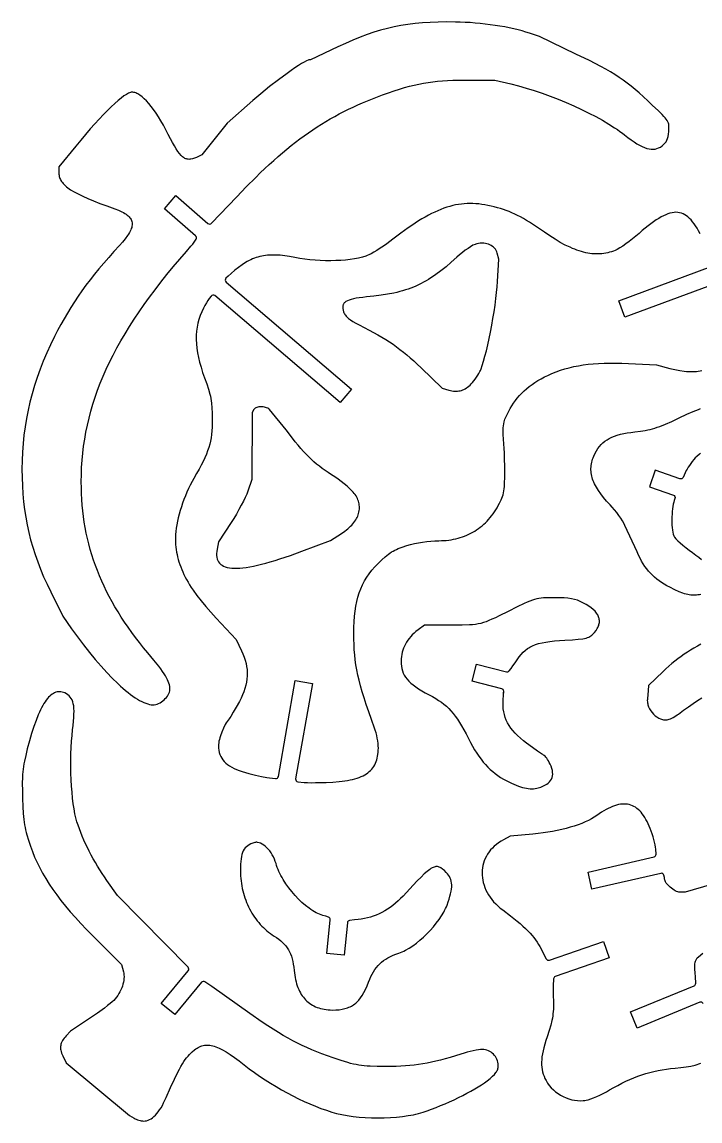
# Model space of a CAD drawing. Header units: millimetres. Extents: x 730 to 1091, y 114 to 329.
# Drawn here: x 898.9 to 976.5, y 195.8 to 321.6 of the extents above; entities that cross this region are included whole.
import ezdxf

# ---------------------------------------------------------------- set-up
doc = ezdxf.new("R2010")
doc.units = ezdxf.units.MM

msp = doc.modelspace()

# ---------------------------------------------------------------- linework, layer by layer
at = {"flags": 128}
for points in [[(913.901427, 243.420964), (914.061451, 243.429594), (914.225951, 243.460083), (914.392886, 243.510612), (914.560212, 243.579359), (914.725888, 243.664505), (914.887871, 243.764228), (915.04412, 243.87671), (915.192592, 244.000128), (915.331245, 244.132662), (915.458037, 244.272492), (915.570925, 244.417798), (915.667868, 244.566759), (915.746823, 244.717554), (915.805748, 244.868364), (915.8426, 245.017366), (915.855338, 245.162742), (915.848974, 245.340771), (915.828953, 245.519234), (915.793882, 245.700456), (915.742368, 245.886756), (915.673017, 246.080458), (915.584435, 246.283883), (915.475231, 246.499353), (915.344009, 246.72919), (915.189377, 246.975716), (915.009942, 247.241253), (914.80431, 247.528123), (914.571088, 247.838648), (914.0163, 248.539949), (913.334431, 249.363733), (912.849587, 249.950093), (912.381656, 250.535527), (911.930537, 251.120295), (911.49613, 251.704651), (911.078336, 252.288853), (910.677053, 252.873158), (910.292183, 253.457823), (909.923625, 254.043105), (909.571279, 254.629261), (909.235046, 255.216547), (908.914824, 255.805221), (908.610515, 256.395539), (908.322017, 256.987758), (908.049232, 257.582136), (907.792058, 258.17893), (907.550397, 258.778395), (907.324148, 259.380789), (907.11321, 259.98637), (906.917484, 260.595393), (906.736871, 261.208116), (906.571269, 261.824796), (906.420579, 262.44569), (906.2847, 263.071054), (906.163534, 263.701146), (906.056979, 264.336222), (905.964936, 264.976539), (905.887305, 265.622355), (905.823985, 266.273926), (905.774877, 266.931509), (905.739881, 267.595361), (905.718897, 268.265739), (905.711823, 268.9429), (905.722296, 269.76779), (905.754225, 270.587888), (905.807827, 271.403668), (905.883318, 272.215603), (905.980914, 273.024167), (906.100833, 273.829834), (906.24329, 274.633077), (906.408502, 275.434371), (906.596686, 276.234188), (906.808058, 277.033002), (907.042835, 277.831288), (907.301232, 278.629518), (907.583467, 279.428167), (907.889756, 280.227708), (908.220315, 281.028615), (908.575362, 281.831361), (908.955111, 282.636421), (909.359781, 283.444268), (909.789587, 284.255375), (910.244746, 285.070216), (910.725474, 285.889265), (911.231988, 286.712996), (911.764505, 287.541883), (912.32324, 288.376398), (912.90841, 289.217016), (913.520233, 290.06421), (914.158923, 290.918455), (914.824698, 291.780223), (915.517775, 292.649989), (916.238369, 293.528225), (916.986697, 294.415407), (917.762976, 295.312007), (918.269745, 295.896867), (918.468132, 296.139363), (918.6295, 296.354991), (918.85311, 296.703832, 0.37231), (918.797271, 297.092221), (915.237588, 300.184089), (916.549098, 301.694036), (920.213319, 298.511368, 0.401435), (920.627702, 298.531399), (923.499984, 301.559429), (924.602029, 302.702607), (925.672079, 303.773574), (926.196726, 304.283109), (926.715319, 304.775949), (927.228506, 305.252545), (927.736934, 305.71335), (928.241253, 306.158816), (928.74211, 306.589395), (929.240154, 307.00554), (929.736032, 307.407703), (930.230392, 307.796337), (930.723884, 308.171893), (931.217155, 308.534824), (931.710852, 308.885583), (932.205626, 309.224621), (932.702122, 309.552391), (933.20099, 309.869345), (933.702878, 310.175936), (934.208434, 310.472616), (934.718307, 310.759836), (935.233143, 311.03805), (935.753591, 311.30771), (936.280301, 311.569268), (936.813919, 311.823176), (937.355093, 312.069887), (937.904473, 312.309853), (938.462706, 312.543526), (939.03044, 312.771359), (939.608324, 312.993803), (940.197005, 313.211312), (940.876276, 313.453091), (941.517731, 313.672151), (942.126837, 313.869477), (942.709064, 314.046058), (943.26988, 314.202879), (943.814752, 314.340927), (944.349151, 314.461188), (944.878544, 314.56465), (945.4084, 314.652299), (945.944188, 314.725122), (946.491375, 314.784105), (947.055432, 314.830235), (947.641825, 314.864498), (948.256024, 314.887882), (948.903497, 314.901372), (949.589713, 314.905956), (953.029296, 314.908191), (954.88138, 314.46692), (955.74945, 314.246162), (956.639328, 313.993209), (957.544792, 313.710848), (958.459617, 313.40187), (959.377579, 313.069063), (960.292455, 312.715214), (961.198021, 312.343113), (962.088052, 311.955548), (962.956327, 311.555308), (963.796619, 311.145181), (964.602706, 310.727955), (965.368364, 310.30642), (966.087369, 309.883364), (966.753497, 309.461576), (967.064788, 309.252028), (967.360525, 309.043843), (967.639931, 308.83737), (967.902229, 308.632955), (968.282193, 308.3354), (968.642105, 308.06857), (968.983058, 307.832147), (969.306146, 307.62581), (969.612463, 307.44924), (969.903103, 307.302117), (970.17916, 307.184121), (970.441727, 307.094933), (970.691899, 307.034232), (970.930769, 307.0017), (971.159431, 306.997015), (971.378979, 307.019859), (971.590507, 307.069912), (971.795108, 307.146853), (971.993877, 307.250364), (972.187907, 307.380124), (972.367237, 307.526361), (972.517906, 307.679375), (972.642355, 307.844412), (972.743021, 308.026718), (972.822345, 308.231539), (972.882765, 308.464121), (972.926721, 308.729711), (972.956652, 309.033554), (972.977658, 309.4079), (972.977303, 309.568856), (972.966387, 309.717697), (972.942417, 309.858442), (972.902903, 309.995116), (972.845351, 310.131737), (972.767271, 310.27233), (972.66617, 310.420914), (972.539557, 310.581512), (972.384939, 310.758146), (972.199825, 310.954836), (971.72814, 311.424473), (971.104568, 312.022596), (970.56301, 312.534094), (970.053666, 313.004137), (969.569424, 313.437485), (969.103169, 313.838894), (968.647788, 314.213121), (968.196167, 314.564925), (967.741192, 314.899062), (967.27575, 315.22029), (966.792727, 315.533366), (966.28501, 315.843048), (965.745484, 316.154094), (965.167036, 316.47126), (964.542552, 316.799304), (963.864918, 317.142983), (962.321748, 317.896278), (958.16326, 319.890097), (957.018366, 320.278799), (956.605072, 320.411591), (956.163724, 320.539195), (955.696989, 320.661208), (955.207529, 320.77723), (954.698009, 320.88686), (954.171094, 320.989697), (953.629448, 321.085339), (953.075736, 321.173386), (952.512622, 321.253437), (951.94277, 321.32509), (951.368845, 321.387945), (950.793511, 321.4416), (950.219434, 321.485655), (949.649276, 321.519709), (949.085703, 321.54336), (948.53138, 321.556207), (947.518018, 321.561268), (946.555677, 321.547868), (945.638351, 321.514738), (944.760032, 321.460606), (943.914716, 321.384202), (943.096396, 321.284257), (942.299065, 321.1595), (941.516718, 321.00866), (940.743348, 320.830468), (939.972949, 320.623652), (939.199515, 320.386944), (938.41704, 320.119071), (937.619518, 319.818765), (936.800941, 319.484755), (935.955305, 319.11577), (935.076603, 318.71054), (931.940576, 317.229358), (931.830676, 317.229358), (931.772459, 317.221845), (931.696954, 317.199687), (931.497258, 317.113719), (931.237946, 316.976025), (930.925373, 316.791175), (930.565896, 316.563739), (930.165871, 316.298286), (929.731654, 315.999387), (929.269601, 315.671611), (928.287412, 314.947711), (927.270154, 314.163145), (926.764264, 313.759537), (926.268675, 313.354472), (925.789744, 312.952521), (925.333827, 312.558253), (922.423639, 309.999353), (919.50987, 306.347482), (918.89274, 306.066298), (918.65897, 305.968773), (918.439797, 305.897734), (918.233021, 305.854971), (918.133594, 305.844753), (918.036441, 305.842275), (917.941287, 305.847761), (917.847857, 305.861435), (917.755876, 305.883521), (917.665069, 305.914243), (917.575161, 305.953823), (917.485877, 306.002486), (917.396942, 306.060456), (917.30808, 306.127957), (917.129479, 306.292444), (916.947873, 306.497738), (916.761063, 306.745629), (916.566847, 307.037906), (916.363025, 307.376361), (916.147398, 307.762782), (915.917765, 308.198961), (915.671926, 308.686686), (915.392728, 309.23455), (915.112055, 309.754421), (914.830778, 310.245285), (914.549768, 310.706127), (914.269897, 311.135933), (913.992038, 311.533687), (913.71706, 311.898375), (913.445837, 312.228983), (913.179238, 312.524496), (912.918137, 312.783899), (912.663404, 313.006177), (912.415911, 313.190317), (912.17653, 313.335302), (912.060153, 313.392795), (911.946131, 313.44012), (911.834573, 313.477148), (911.725588, 313.503754), (911.619284, 313.519811), (911.51577, 313.525191), (911.431189, 313.518189), (911.337137, 313.497306), (911.233808, 313.462729), (911.121396, 313.414643), (910.870099, 313.278693), (910.584798, 313.090944), (910.267044, 312.852887), (909.918388, 312.56601), (909.540382, 312.231804), (909.134577, 311.851758), (908.702526, 311.427362), (908.245778, 310.960106), (907.765887, 310.451478), (907.264403, 309.902968), (906.742877, 309.316067), (906.202862, 308.692263), (905.645908, 308.033047), (905.073567, 307.339908), (903.155338, 304.991082), (903.155338, 304.282956), (903.159641, 304.152122), (903.172798, 304.023865), (903.195184, 303.897946), (903.227172, 303.774124), (903.269136, 303.652159), (903.321451, 303.531812), (903.384489, 303.412842), (903.458624, 303.29501), (903.544231, 303.178075), (903.641683, 303.061797), (903.751354, 302.945936), (903.873618, 302.830253), (904.008849, 302.714507), (904.15742, 302.598459), (904.49608, 302.364493), (904.892587, 302.126436), (905.349932, 301.882368), (905.871106, 301.630369), (906.4591, 301.368518), (907.116904, 301.094895), (907.847509, 300.807581), (908.653904, 300.504655), (909.539082, 300.184196), (909.980337, 300.014816), (910.366279, 299.839945), (910.538567, 299.749978), (910.697097, 299.65807), (910.841894, 299.564033), (910.972981, 299.467678), (911.090382, 299.368815), (911.194121, 299.267255), (911.284221, 299.162808), (911.360706, 299.055287), (911.4236, 298.944501), (911.472926, 298.830262), (911.508709, 298.71238), (911.530971, 298.590666), (911.539738, 298.46493), (911.535032, 298.334985), (911.516877, 298.20064), (911.485296, 298.061706), (911.440315, 297.917995), (911.381955, 297.769317), (911.310242, 297.615482), (911.225198, 297.456302), (911.126848, 297.291588), (911.015215, 297.12115), (910.752196, 296.762346), (910.43633, 296.378377), (910.067807, 295.967731), (909.444443, 295.289232), (908.849383, 294.624367), (908.281108, 293.971006), (907.738096, 293.327015), (907.218826, 292.690262), (906.721777, 292.058615), (906.245428, 291.429942), (905.788258, 290.80211), (905.348746, 290.172988), (904.92537, 289.540442), (904.51661, 288.902342), (904.120944, 288.256554), (903.736852, 287.600947), (903.362812, 286.933388), (902.997304, 286.251745), (902.638805, 285.553886), (902.183431, 284.619049), (901.758482, 283.685244), (901.363817, 282.751895), (900.999295, 281.818428), (900.664774, 280.884266), (900.360115, 279.948835), (900.085175, 279.011559), (899.839814, 278.071862), (899.623892, 277.12917), (899.437266, 276.182907), (899.279796, 275.232496), (899.15134, 274.277364), (899.051759, 273.316935), (898.980911, 272.350632), (898.938654, 271.377882), (898.924849, 270.398108), (898.936736, 269.429332), (898.972001, 268.483117), (899.031161, 267.557252), (899.114732, 266.649526), (899.223233, 265.757731), (899.357181, 264.879655), (899.517093, 264.013088), (899.703488, 263.15582), (899.916882, 262.305642), (900.157793, 261.460342), (900.426739, 260.61771), (900.724237, 259.775537), (901.050804, 258.931612), (901.406959, 258.083725), (901.793218, 257.229666), (902.210099, 256.367224), (903.598905, 253.581131), (904.610785, 252.13389), (905.289948, 251.183845), (905.96908, 250.275578), (906.645372, 249.411722), (907.316018, 248.59491), (907.97821, 247.827775), (908.62914, 247.11295), (909.266002, 246.453067), (909.885987, 245.85076), (910.188774, 245.57202), (910.486289, 245.308661), (910.778181, 245.061013), (911.064099, 244.829404), (911.343692, 244.614163), (911.61661, 244.41562), (911.882502, 244.234104), (912.141016, 244.069943), (912.391801, 243.923468), (912.634508, 243.795007), (912.868784, 243.684889), (913.094279, 243.593443), (913.310641, 243.520998), (913.517521, 243.467884), (913.714567, 243.43443), (913.901427, 243.420964)], [(976.535112, 297.337035), (976.366439, 297.653665), (976.1974, 297.948135), (976.027563, 298.220488), (975.856499, 298.470768), (975.683775, 298.699018), (975.508961, 298.905282), (975.331625, 299.089602), (975.151338, 299.252022), (974.967667, 299.392586), (974.780182, 299.511337), (974.588452, 299.608318), (974.392046, 299.683573), (974.190532, 299.737145), (973.98348, 299.769077), (973.770459, 299.779413), (973.551038, 299.768196), (973.324786, 299.735469), (973.091271, 299.681277), (972.850063, 299.605661), (972.600731, 299.508666), (972.342843, 299.390336), (972.07597, 299.250712), (971.799679, 299.089839), (971.513539, 298.90776), (971.217121, 298.704519), (970.909992, 298.480158), (970.591722, 298.234722), (970.26188, 297.968253), (969.920034, 297.680795), (969.565755, 297.372391), (969.199375, 297.058294), (968.817152, 296.74855), (968.430344, 296.451134), (968.050205, 296.174022), (967.687992, 295.925187), (967.35496, 295.712604), (967.062365, 295.544248), (966.821464, 295.428093), (966.608872, 295.344962), (966.395109, 295.271003), (966.180028, 295.206254), (965.963486, 295.150753), (965.745336, 295.104535), (965.525434, 295.067639), (965.303635, 295.040102), (965.079794, 295.02196), (964.853766, 295.013251), (964.625407, 295.014011), (964.39457, 295.024278), (964.161111, 295.04409), (963.924885, 295.073482), (963.685748, 295.112493), (963.443553, 295.161158), (963.198157, 295.219516), (962.949413, 295.287604), (962.697178, 295.365458), (962.441306, 295.453116), (962.181652, 295.550614), (961.918072, 295.657991), (961.650419, 295.775282), (961.102319, 296.039758), (960.536192, 296.344339), (959.950878, 296.689322), (959.345218, 297.075003), (958.718051, 297.50168), (957.82356, 298.116728), (957.029971, 298.634322), (956.663135, 298.860563), (956.312068, 299.067226), (955.973618, 299.255906), (955.644633, 299.4282), (955.321962, 299.585701), (955.00245, 299.730006), (954.682947, 299.86271), (954.360301, 299.985408), (954.031359, 300.099695), (953.692968, 300.207167), (953.341978, 300.309418), (952.975236, 300.408045), (952.614258, 300.496698), (952.258784, 300.573938), (951.908257, 300.639586), (951.56212, 300.693464), (951.219814, 300.735393), (950.880781, 300.765195), (950.544464, 300.78269), (950.210305, 300.787701), (949.877746, 300.780049), (949.546229, 300.759555), (949.215197, 300.726041), (948.884092, 300.679328), (948.552355, 300.619237), (948.21943, 300.54559), (947.884759, 300.458209), (947.547783, 300.356915), (947.207945, 300.241528), (946.864687, 300.111872), (946.517452, 299.967766), (946.165681, 299.809034), (945.808816, 299.635495), (945.446301, 299.446971), (945.077577, 299.243284), (944.702086, 299.024256), (944.319271, 298.789707), (943.928574, 298.539459), (943.529437, 298.273334), (943.121302, 297.991153), (942.275808, 297.377907), (941.38763, 296.698295), (941.044434, 296.437566), (940.677285, 296.172967), (940.29758, 295.911817), (939.916712, 295.661434), (939.546075, 295.429137), (939.197066, 295.222244), (938.881077, 295.048074), (938.609505, 294.913946), (938.44549, 294.844037), (938.269362, 294.777811), (937.883024, 294.656488), (937.455007, 294.550143), (936.989824, 294.458939), (936.491993, 294.383042), (935.966028, 294.322617), (935.416446, 294.277828), (934.847762, 294.248839), (934.26449, 294.235816), (933.671148, 294.238923), (933.07225, 294.258324), (932.472312, 294.294185), (931.87585, 294.346671), (931.287379, 294.415945), (930.711415, 294.502172), (930.152472, 294.605518), (929.557275, 294.717543), (928.995323, 294.803093), (928.46349, 294.861387), (927.958645, 294.891641), (927.477661, 294.893073), (927.245139, 294.882736), (927.017409, 294.8649), (926.794079, 294.839467), (926.574759, 294.806339), (926.359057, 294.765418), (926.146583, 294.716607), (925.936945, 294.659807), (925.729753, 294.594921), (925.524615, 294.521851), (925.321139, 294.440499), (925.118936, 294.350767), (924.917613, 294.252558), (924.716781, 294.145773), (924.516047, 294.030315), (924.11331, 293.772987), (923.706276, 293.479791), (923.291814, 293.149945), (922.866796, 292.782666), (922.528841, 292.477217), (922.272501, 292.232712, 0.44443), (922.284702, 291.787528), (936.624283, 279.537525), (935.325213, 278.016862), (921.008207, 290.247579, 0.432537), (920.573584, 290.199796), (920.358382, 289.913648), (920.201454, 289.681408), (920.036429, 289.41518), (919.867874, 289.121397), (919.700357, 288.806486), (919.49985, 288.385576), (919.326991, 287.959663), (919.181797, 287.527635), (919.064284, 287.088381), (918.974469, 286.640789), (918.912369, 286.183748), (918.878, 285.716147), (918.871379, 285.236875), (918.892522, 284.744819), (918.941447, 284.238869), (919.018169, 283.717913), (919.122705, 283.18084), (919.255072, 282.626539), (919.415287, 282.053897), (919.603366, 281.461805), (919.819326, 280.84915), (920.072945, 280.142891), (920.273835, 279.531729), (920.427861, 278.983965), (920.489131, 278.723951), (920.540884, 278.4679), (920.583852, 278.211848), (920.618768, 277.951835), (920.667377, 277.404071), (920.692573, 276.792909), (920.70022, 276.08665), (920.696117, 275.618423), (920.6818, 275.177994), (920.65583, 274.760729), (920.616767, 274.361993), (920.563171, 273.977153), (920.493604, 273.601575), (920.406624, 273.230625), (920.300793, 272.85967), (920.17467, 272.484075), (920.026817, 272.099207), (919.855792, 271.700433), (919.660157, 271.283117), (919.438471, 270.842627), (919.189296, 270.374328), (918.91119, 269.873587), (918.602715, 269.335771), (918.391587, 268.95919), (918.18811, 268.569978), (917.992934, 268.170127), (917.806709, 267.761628), (917.630086, 267.346476), (917.463714, 266.926661), (917.308244, 266.504176), (917.164324, 266.081015), (917.032606, 265.659169), (916.913738, 265.240631), (916.808371, 264.827393), (916.717155, 264.421449), (916.64074, 264.024789), (916.579776, 263.639407), (916.534912, 263.267296), (916.506799, 262.910448), (916.495065, 262.621141), (916.492425, 262.33329), (916.498982, 262.046684), (916.514837, 261.761114), (916.540091, 261.476368), (916.574848, 261.192238), (916.619208, 260.908513), (916.673273, 260.624982), (916.737146, 260.341436), (916.810927, 260.057665), (916.894719, 259.773457), (916.988624, 259.488605), (917.092743, 259.202896), (917.207179, 258.916121), (917.332032, 258.62807), (917.467405, 258.338533), (917.6134, 258.0473), (917.770118, 257.75416), (917.937661, 257.458904), (918.116131, 257.16132), (918.30563, 256.8612), (918.506259, 256.558333), (918.941316, 255.943518), (919.422118, 255.315193), (919.949477, 254.671677), (920.52421, 254.01129), (921.147129, 253.332351), (923.430798, 250.902296), (924.057242, 249.603848), (924.22121, 249.240505), (924.361378, 248.879234), (924.477727, 248.519621), (924.570242, 248.161252), (924.638904, 247.803715), (924.683696, 247.446596), (924.704601, 247.089482), (924.701602, 246.731959), (924.674681, 246.373615), (924.623822, 246.014036), (924.549006, 245.652808), (924.450217, 245.289519), (924.327438, 244.923756), (924.18065, 244.555104), (924.009838, 244.183151), (923.814982, 243.807483), (923.451627, 243.159771), (923.105149, 242.569729), (922.814768, 242.102471), (922.70287, 241.935233), (922.619705, 241.823108), (922.510445, 241.680355), (922.401078, 241.519159), (922.292592, 241.342045), (922.185977, 241.151539), (921.982316, 240.740456), (921.798008, 240.306119), (921.640967, 239.868738), (921.575144, 239.655221), (921.519106, 239.448521), (921.473841, 239.251164), (921.440338, 239.065676), (921.419587, 238.894584), (921.412577, 238.740413), (921.42309, 238.474675), (921.454031, 238.220544), (921.505573, 237.977832), (921.577889, 237.746348), (921.671154, 237.525905), (921.785538, 237.316313), (921.921217, 237.117383), (922.078363, 236.928927), (922.257149, 236.750756), (922.457748, 236.58268), (922.680333, 236.42451), (922.925078, 236.276058), (923.192155, 236.137135), (923.481739, 236.007551), (923.794001, 235.887118), (924.129115, 235.775647), (924.907395, 235.548821), (925.652646, 235.357373), (926.345864, 235.204256), (926.968046, 235.092425), (927.246561, 235.052914), (927.938296, 234.976327)], [(978.459644, 291.677714), (967.91745, 287.791487), (967.225685, 289.668042), (977.816377, 293.572148, 0.414599)], [(927.938296, 234.976327, 0.395788), (928.266801, 235.222692), (930.189578, 246.188252), (932.159523, 245.842829), (930.249031, 234.947329, 0.437539), (930.516183, 234.596857), (931.23383, 234.528761), (931.589895, 234.514417), (932.012959, 234.511331), (932.508278, 234.51718), (933.736714, 234.546384), (934.515083, 234.579012), (935.232651, 234.635581), (935.569091, 234.673142), (935.890878, 234.71705), (936.198194, 234.767422), (936.491221, 234.82438), (936.770143, 234.888044), (937.035141, 234.958533), (937.286398, 235.035967), (937.524097, 235.120468), (937.748419, 235.212154), (937.959548, 235.311145), (938.157665, 235.417563), (938.342953, 235.531527), (938.515595, 235.653157), (938.675772, 235.782572), (938.823668, 235.919894), (938.959464, 236.065243), (939.083344, 236.218737), (939.195488, 236.380498), (939.296081, 236.550645), (939.385304, 236.729299), (939.46334, 236.916579), (939.530371, 237.112606), (939.58658, 237.317499), (939.632148, 237.531379), (939.667259, 237.754366), (939.692095, 237.98658), (939.706838, 238.228141), (939.71167, 238.479169), (939.702764, 238.723428), (939.677342, 238.998277), (939.637185, 239.294341), (939.584071, 239.602245), (939.519783, 239.912615), (939.446099, 240.216076), (939.364799, 240.503254), (939.277664, 240.764775), (938.928873, 241.731266), (938.614854, 242.622508), (938.333882, 243.446385), (938.084234, 244.210776), (937.864184, 244.923565), (937.672007, 245.592633), (937.505978, 246.225863), (937.364374, 246.831135), (937.245468, 247.416332), (937.147536, 247.989336), (937.068854, 248.558029), (937.007697, 249.130293), (936.962339, 249.714009), (936.931056, 250.317059), (936.912124, 250.947326), (936.903816, 251.612691), (936.909802, 252.289016), (936.93536, 252.933857), (936.981069, 253.548884), (937.047509, 254.135769), (937.13526, 254.696183), (937.244903, 255.231796), (937.377016, 255.744279), (937.53218, 256.235304), (937.710975, 256.706541), (937.91398, 257.159661), (938.141776, 257.596334), (938.394943, 258.018233), (938.674059, 258.427028), (938.979707, 258.824389), (939.312464, 259.211988), (939.672911, 259.591496), (940.10708, 260.016161), (940.497457, 260.369604), (940.68201, 260.523229), (940.862558, 260.663385), (941.041415, 260.791515), (941.220898, 260.909066), (941.40332, 261.017482), (941.590995, 261.118208), (941.786239, 261.21269), (941.991365, 261.302373), (942.440525, 261.473122), (942.956991, 261.642017), (943.382731, 261.763171), (943.832726, 261.87188), (944.299816, 261.967055), (944.776838, 262.047608), (945.256632, 262.112451), (945.732034, 262.160495), (946.195884, 262.190653), (946.64102, 262.201835), (946.928902, 262.207082), (947.212831, 262.221014), (947.492744, 262.243592), (947.768578, 262.274777), (948.040271, 262.314531), (948.307758, 262.362815), (948.570978, 262.41959), (948.829867, 262.484817), (949.084363, 262.558457), (949.334403, 262.640472), (949.579923, 262.730822), (949.82086, 262.829469), (950.057153, 262.936374), (950.288737, 263.051498), (950.51555, 263.174802), (950.737529, 263.306247), (950.954611, 263.445795), (951.166733, 263.593407), (951.373833, 263.749044), (951.575846, 263.912666), (951.772711, 264.084236), (951.964364, 264.263714), (952.150742, 264.451061), (952.331784, 264.64624), (952.507424, 264.849209), (952.677601, 265.059932), (952.842252, 265.278369), (953.001314, 265.504482), (953.154723, 265.73823), (953.302418, 265.979576), (953.444334, 266.228481), (953.580409, 266.484906), (953.780263, 266.893269), (953.861949, 267.082749), (953.932409, 267.271007), (953.992348, 267.464476), (954.042467, 267.669589), (954.083468, 267.892781), (954.116054, 268.140484), (954.140928, 268.419133), (954.15879, 268.735161), (954.176293, 269.505089), (954.174182, 270.501736), (954.158075, 271.776573), (954.139862, 272.25018), (954.105222, 272.753814), (954.025637, 273.809438), (954.000179, 274.340568), (953.997266, 274.860003), (954.00731, 275.112075), (954.026644, 275.357313), (954.056487, 275.594411), (954.098055, 275.822066), (954.138979, 275.969308), (954.196706, 276.12058), (954.345447, 276.428063), (954.510039, 276.730204), (954.656239, 277.012691), (954.815232, 277.330147), (954.991101, 277.640396), (955.183649, 277.943257), (955.392678, 278.238548), (955.61799, 278.526086), (955.85939, 278.80569), (956.116678, 279.077177), (956.389659, 279.340365), (956.678133, 279.595072), (956.981904, 279.841116), (957.300775, 280.078315), (957.634548, 280.306487), (957.983026, 280.52545), (958.346011, 280.735021), (958.723306, 280.935019), (959.114713, 281.125262), (959.586377, 281.334544), (960.064172, 281.526125), (960.54976, 281.700251), (961.044803, 281.857168), (961.550962, 281.997122), (962.0699, 282.120358), (962.603279, 282.227122), (963.15276, 282.317659), (963.720005, 282.392216), (964.306677, 282.451037), (964.914437, 282.49437), (965.544947, 282.522459), (966.19987, 282.535549), (966.880866, 282.533888), (967.589599, 282.51772), (968.32773, 282.487291), (971.55013, 282.326993), (973.084393, 281.9188), (973.656824, 281.779014), (974.201845, 281.671671), (974.719817, 281.596873), (974.968772, 281.57171), (975.211102, 281.554723), (975.446849, 281.545922), (975.676061, 281.545322), (975.898781, 281.552934), (976.115055, 281.568772), (976.324929, 281.592848), (976.528447, 281.625176), (976.725655, 281.665767)], [(976.57875, 272.220788), (976.452024, 272.115159), (976.167081, 271.853316), (975.989851, 271.676687), (975.810297, 271.478695), (975.633363, 271.266046), (975.463997, 271.045451), (975.307146, 270.823616), (975.167754, 270.607251), (975.050768, 270.403064), (974.961135, 270.217763), (974.601937, 269.438616, -0.384362), (974.232569, 269.280306), (971.376728, 270.255283), (970.730552, 268.362546), (973.476049, 267.425239, -0.42214), (973.660315, 267.036776), (973.577465, 266.813951), (973.519706, 266.609471), (973.467798, 266.375157), (973.422166, 266.115712), (973.383234, 265.835843), (973.351427, 265.540253), (973.32717, 265.233649), (973.310887, 264.920734), (973.303002, 264.606215), (973.30394, 264.294795), (973.314126, 263.99118), (973.333984, 263.700075), (973.363939, 263.426186), (973.404415, 263.174216), (973.455837, 262.94887), (973.518629, 262.754855), (973.552895, 262.686717), (973.606476, 262.607503), (973.766487, 262.419455), (973.988458, 262.19793), (974.262182, 261.950144), (974.577457, 261.683315), (974.924077, 261.40466), (975.291838, 261.121397), (975.670536, 260.840742), (976.041985, 260.564662), (976.381611, 260.299677), (976.689887, 260.045103)], [(958.015877, 233.921032), (958.29552, 234.007011), (958.549207, 234.104168), (958.776936, 234.212501), (958.978706, 234.332008), (959.154514, 234.462684), (959.30436, 234.604526), (959.428241, 234.757532), (959.526156, 234.921699), (959.598104, 235.097023), (959.644083, 235.2835), (959.664091, 235.481129), (959.658128, 235.689906), (959.62619, 235.909827), (959.568277, 236.14089), (959.484388, 236.383091), (959.37452, 236.636428), (959.281212, 236.822175), (959.181922, 237.00022), (959.079697, 237.166325), (958.977586, 237.316255), (958.878639, 237.44577), (958.785902, 237.550636), (958.702425, 237.626614), (958.631257, 237.669467), (958.535583, 237.718805), (958.381874, 237.813367), (957.932239, 238.116006), (957.346138, 238.533062), (956.687354, 239.020214), (956.313479, 239.311971), (955.969621, 239.601974), (955.655246, 239.891226), (955.369818, 240.180729), (955.112803, 240.471486), (954.883664, 240.764499), (954.681867, 241.06077), (954.506877, 241.361302), (954.358158, 241.667098), (954.235176, 241.97916), (954.137394, 242.29849), (954.064278, 242.626091), (954.015292, 242.962965), (953.989902, 243.310115), (953.987572, 243.668544), (954.007767, 244.039253), (954.042588, 244.499014), (954.06179, 244.96603, 0.35412), (953.836417, 245.268989), (950.44327, 246.1373), (950.939096, 248.074865), (954.374746, 247.195676, 0.294977), (954.683528, 247.299087), (954.90306, 247.573945), (955.11599, 247.873379), (955.35707, 248.23965), (955.586568, 248.584882), (955.814131, 248.897026), (956.043814, 249.177912), (956.279671, 249.429371), (956.525754, 249.653232), (956.786116, 249.851326), (956.922919, 249.941283), (957.064812, 250.025484), (957.365894, 250.177534), (957.693417, 250.309307), (958.051432, 250.422634), (958.443995, 250.519345), (958.875158, 250.601269), (959.348974, 250.670238), (959.869497, 250.72808), (960.440781, 250.776627), (961.066878, 250.817708), (961.927456, 250.870697), (962.598191, 250.923309), (963.111306, 250.984033), (963.318825, 251.020089), (963.499022, 251.061356), (963.655924, 251.108894), (963.793559, 251.163766), (963.915955, 251.227033), (964.02714, 251.299754), (964.131141, 251.382991), (964.231985, 251.477806), (964.440316, 251.706411), (964.624597, 251.939923), (964.773373, 252.170685), (964.834449, 252.28503), (964.886651, 252.39868), (964.929981, 252.511634), (964.964439, 252.62389), (964.990026, 252.735445), (965.006743, 252.846296), (965.014591, 252.956443), (965.01357, 253.065882), (965.003682, 253.174611), (964.984927, 253.282628), (964.957306, 253.389931), (964.92082, 253.496518), (964.875471, 253.602386), (964.821258, 253.707532), (964.758183, 253.811956), (964.686246, 253.915654), (964.515791, 254.120865), (964.309902, 254.323147), (964.068583, 254.522483), (963.791843, 254.718854), (963.479688, 254.912243), (963.132125, 255.102631), (962.813038, 255.255525), (962.494893, 255.380779), (962.1647, 255.480701), (961.809469, 255.557601), (961.416213, 255.613788), (960.971942, 255.651573), (960.463666, 255.673264), (959.878396, 255.681172), (959.174947, 255.678584), (958.874606, 255.670472), (958.598905, 255.654968), (958.340628, 255.629941), (958.092564, 255.593254), (957.8475, 255.542775), (957.598222, 255.47637), (957.337517, 255.391905), (957.058172, 255.287245), (956.752974, 255.160258), (956.414709, 255.008809), (955.61013, 254.623989), (954.58673, 254.115716), (953.542365, 253.596974), (953.107434, 253.387088), (952.718237, 253.207117), (952.365449, 253.054755), (952.039744, 252.927696), (951.731799, 252.823634), (951.432287, 252.740263), (951.131884, 252.675278), (950.821264, 252.626371), (950.491102, 252.591236), (950.132073, 252.567569), (949.290115, 252.54541), (948.220789, 252.541445), (944.999781, 252.538733), (944.252039, 251.985239), (944.020351, 251.80519), (943.803024, 251.618732), (943.600139, 251.426015), (943.411777, 251.227187), (943.238018, 251.022398), (943.078944, 250.811797), (942.934635, 250.595531), (942.805173, 250.373751), (942.690639, 250.146606), (942.591113, 249.914243), (942.506676, 249.676814), (942.437411, 249.434465), (942.383396, 249.187347), (942.344714, 248.935608), (942.321446, 248.679397), (942.313671, 248.418864), (942.322876, 248.1178), (942.351377, 247.832229), (942.400508, 247.560552), (942.471601, 247.301168), (942.565988, 247.052477), (942.685002, 246.812879), (942.829975, 246.580774), (943.00224, 246.354561), (943.203129, 246.132641), (943.433974, 245.913414), (943.696108, 245.695279), (943.990864, 245.476635), (944.319573, 245.255884), (944.683568, 245.031425), (945.084182, 244.801657), (945.522747, 244.56498), (945.912084, 244.354174), (946.273998, 244.144265), (946.611262, 243.932171), (946.92665, 243.714812), (947.222935, 243.489105), (947.50289, 243.251969), (947.769287, 243.000324), (948.024901, 242.731088), (948.272503, 242.441178), (948.514868, 242.127515), (948.754769, 241.787017), (948.994978, 241.416602), (949.238268, 241.013189), (949.487414, 240.573697), (949.745187, 240.095044), (950.014361, 239.57415), (950.252163, 239.118617), (950.490461, 238.687978), (950.730102, 238.281292), (950.97193, 237.897618), (951.21679, 237.536014), (951.465529, 237.19554), (951.718991, 236.875254), (951.978023, 236.574217), (952.243469, 236.291485), (952.516175, 236.02612), (952.796986, 235.777179), (953.086748, 235.543722), (953.386307, 235.324808), (953.696507, 235.119495), (954.018194, 234.926843), (954.352213, 234.74591), (954.946601, 234.454183), (955.224044, 234.329685), (955.489373, 234.219192), (955.743377, 234.122528), (955.986845, 234.039514), (956.220569, 233.969973), (956.445338, 233.913727), (956.661941, 233.870598), (956.871169, 233.840408), (957.073811, 233.822979), (957.270657, 233.818134), (957.462497, 233.825695), (957.65012, 233.845483), (957.834317, 233.877322), (958.015877, 233.921032)], [(912.843094, 195.793654), (913.015969, 195.80228), (913.1882, 195.833017), (913.359611, 195.885683), (913.530028, 195.960097), (913.699277, 196.056076), (913.867182, 196.173441), (914.033569, 196.312009), (914.198263, 196.471599), (914.36109, 196.652029), (914.521874, 196.853119), (914.68044, 197.074686), (914.836615, 197.31655), (914.990224, 197.578528), (915.141091, 197.86044), (915.289042, 198.162104), (915.433902, 198.483339), (915.935383, 199.62385), (916.37645, 200.584417), (916.768813, 201.385657), (916.95039, 201.732974), (917.124181, 202.048191), (917.291651, 202.333886), (917.454264, 202.592636), (917.613482, 202.827019), (917.770771, 203.039611), (917.927592, 203.232991), (918.085411, 203.409735), (918.24569, 203.572422), (918.409894, 203.723627), (918.68921, 203.951334), (918.827896, 204.050524), (918.96645, 204.139807), (919.105261, 204.219086), (919.244718, 204.288263), (919.385207, 204.34724), (919.527117, 204.395918), (919.670836, 204.434201), (919.816752, 204.46199), (919.965253, 204.479187), (920.116727, 204.485695), (920.271562, 204.481415), (920.430146, 204.46625), (920.592867, 204.440101), (920.760113, 204.402871), (920.932273, 204.354462), (921.109733, 204.294777), (921.292882, 204.223716), (921.482108, 204.141182), (921.880344, 203.941304), (922.307545, 203.69436), (922.766814, 203.399567), (923.261255, 203.056141), (923.793973, 202.6633), (924.368072, 202.220259), (924.937735, 201.783337), (925.52457, 201.3544), (926.126494, 200.934572), (926.741421, 200.524979), (927.367268, 200.126746), (928.00195, 199.740998), (928.643383, 199.36886), (929.289483, 199.011457), (929.938165, 198.669915), (930.587345, 198.345358), (931.234939, 198.038912), (931.878864, 197.751702), (932.517033, 197.484852), (933.147364, 197.239489), (933.767771, 197.016736), (934.376171, 196.81772), (934.647397, 196.737966), (934.930207, 196.663325), (935.527376, 196.529383), (936.16127, 196.415901), (936.825478, 196.322887), (937.51359, 196.250347), (938.219197, 196.19829), (938.935887, 196.166722), (939.657251, 196.155651), (940.376879, 196.165083), (941.088361, 196.195027), (941.785286, 196.24549), (942.461244, 196.316478), (943.109827, 196.408), (943.724622, 196.520062), (944.017347, 196.583798), (944.299221, 196.652672), (944.569443, 196.726684), (944.827213, 196.805836), (945.309383, 196.968925), (945.805903, 197.148816), (946.313033, 197.343676), (946.827032, 197.55167), (947.344161, 197.770966), (947.860678, 197.99973), (948.372844, 198.23613), (948.876919, 198.478331), (949.369162, 198.7245), (949.845833, 198.972804), (950.303192, 199.22141), (950.737499, 199.468484), (951.145014, 199.712193), (951.521996, 199.950704), (951.864705, 200.182182), (952.1694, 200.404796), (952.510155, 200.673547), (952.787122, 200.912068), (953.005958, 201.128206), (953.095345, 201.230333), (953.17232, 201.329806), (953.237591, 201.427606), (953.291866, 201.524713), (953.33585, 201.622108), (953.370251, 201.720772), (953.395777, 201.821685), (953.413134, 201.925828), (953.426171, 202.147728), (953.416531, 202.33197), (953.388289, 202.511779), (953.34246, 202.686126), (953.280061, 202.853984), (953.202106, 203.014322), (953.109613, 203.166114), (953.003598, 203.30833), (952.885075, 203.439942), (952.755061, 203.559922), (952.614572, 203.667241), (952.464625, 203.760872), (952.306234, 203.839784), (952.140415, 203.902951), (951.968185, 203.949343), (951.79056, 203.977933), (951.608556, 203.987691), (951.421577, 203.976666), (951.180538, 203.945067), (950.895476, 203.89511), (950.576429, 203.829011), (950.233436, 203.748986), (949.876535, 203.657249), (949.515763, 203.556017), (949.16116, 203.447504), (948.530067, 203.249086), (947.931786, 203.06867), (947.362018, 202.905547), (946.816466, 202.75901), (946.29083, 202.628351), (945.780811, 202.512862), (945.282111, 202.411834), (944.790431, 202.324561), (944.301473, 202.250333), (943.810938, 202.188443), (943.314527, 202.138184), (942.807941, 202.098846), (942.286882, 202.069723), (941.747052, 202.050105), (941.18415, 202.039286), (940.59388, 202.036558), (939.590451, 202.042841), (938.77247, 202.064033), (938.415059, 202.083183), (938.082454, 202.109617), (937.767471, 202.144519), (937.462924, 202.189075), (937.161627, 202.244471), (936.856397, 202.311891), (936.540047, 202.392522), (936.205393, 202.487548), (935.452432, 202.725529), (934.540032, 203.035317), (933.87975, 203.267376), (933.254581, 203.496598), (932.65885, 203.725999), (932.086881, 203.958592), (931.532998, 204.19739), (930.991527, 204.445408), (930.456793, 204.705658), (929.92312, 204.981156), (929.384833, 205.274915), (928.836256, 205.589949), (928.271715, 205.929271), (927.685535, 206.295895), (927.072039, 206.692835), (926.425553, 207.123105), (925.010909, 208.095689), (920.643007, 211.172408), (919.867599, 211.71867, 0.391432), (919.463857, 211.664872), (916.412655, 207.983954), (914.872879, 209.260311), (917.955292, 212.978883, 0.384841), (917.938158, 213.380755), (909.867396, 221.582483), (908.636816, 223.323567), (908.362972, 223.719062), (908.094622, 224.122687), (907.832293, 224.533409), (907.57651, 224.950197), (907.327799, 225.372017), (907.086687, 225.79784), (906.853699, 226.226632), (906.62936, 226.657362), (906.414198, 227.088998), (906.208737, 227.520509), (906.013503, 227.950862), (905.829023, 228.379025), (905.655822, 228.803968), (905.494426, 229.224657), (905.345361, 229.640062), (905.209153, 230.04915), (905.089555, 230.473849), (904.980275, 230.963018), (904.881648, 231.509482), (904.794007, 232.106068), (904.717686, 232.7456), (904.653017, 233.420905), (904.600334, 234.124809), (904.559971, 234.850138), (904.532261, 235.589718), (904.517537, 236.336375), (904.516133, 237.082934), (904.528382, 237.822222), (904.554617, 238.547065), (904.595172, 239.250288), (904.65038, 239.924718), (904.720574, 240.56318), (904.780577, 241.06973), (904.827233, 241.533823), (904.860085, 241.957613), (904.878673, 242.343254), (904.882539, 242.6929), (904.871223, 243.008703), (904.844267, 243.292818), (904.801211, 243.547399), (904.741597, 243.774599), (904.664965, 243.976572), (904.570857, 244.155472), (904.458814, 244.313451), (904.328377, 244.452665), (904.179086, 244.575266), (904.010483, 244.683409), (903.822109, 244.779246), (903.67191, 244.839856), (903.523082, 244.88415), (903.375593, 244.91208), (903.229409, 244.923597), (903.0845, 244.918653), (902.940832, 244.897199), (902.798373, 244.859188), (902.65709, 244.804571), (902.516952, 244.7333), (902.377926, 244.645327), (902.239979, 244.540603), (902.10308, 244.419081), (901.967195, 244.280711), (901.832293, 244.125446), (901.698341, 243.953238), (901.565307, 243.764037), (901.433158, 243.557797), (901.301862, 243.334468), (901.171387, 243.094002), (901.041701, 242.836352), (900.91277, 242.561469), (900.784563, 242.269304), (900.53019, 241.632937), (900.278323, 240.926865), (900.028703, 240.150703), (899.781072, 239.304064), (899.53517, 238.386562), (899.348619, 237.633481), (899.203291, 236.969081), (899.144941, 236.658139), (899.095522, 236.354969), (899.054576, 236.054774), (899.021646, 235.752753), (898.996272, 235.444108), (898.977996, 235.124039), (898.960908, 234.430435), (898.966716, 233.633547), (898.991753, 232.694983), (899.027961, 231.773085), (899.074752, 230.986925), (899.137577, 230.303262), (899.176706, 229.989478), (899.221886, 229.688853), (899.273799, 229.39723), (899.333127, 229.110455), (899.40055, 228.824373), (899.476751, 228.534828), (899.658207, 227.928729), (899.882945, 227.258916), (900.114894, 226.628787), (900.370215, 226.004546), (900.650023, 225.384585), (900.955438, 224.767294), (901.287577, 224.151067), (901.647559, 223.534293), (902.0365, 222.915365), (902.455518, 222.292674), (902.905733, 221.664612), (903.38826, 221.02957), (903.90422, 220.385939), (904.454728, 219.732111), (905.040903, 219.066478), (905.663863, 218.387432), (906.324726, 217.693362), (907.024609, 216.982662), (910.30249, 213.705758), (910.528061, 212.881621), (910.568889, 212.697398), (910.593274, 212.504862), (910.601608, 212.305179), (910.594279, 212.099513), (910.571678, 211.88903), (910.534194, 211.674896), (910.482217, 211.458276), (910.416137, 211.240334), (910.336343, 211.022236), (910.243226, 210.805148), (910.137176, 210.590234), (910.018582, 210.378661), (909.887834, 210.171592), (909.745322, 209.970194), (909.591435, 209.775631), (909.426564, 209.58907), (909.265058, 209.434489), (909.028447, 209.233595), (908.728054, 208.994837), (908.375204, 208.726666), (907.557425, 208.135884), (907.115145, 207.830174), (906.665703, 207.528851), (904.487526, 206.092183), (903.978487, 205.545794), (903.850869, 205.402814), (903.737693, 205.262957), (903.638845, 205.125526), (903.554213, 204.989828), (903.483686, 204.855167), (903.427152, 204.720848), (903.384497, 204.586178), (903.355609, 204.45046), (903.340377, 204.313001), (903.338689, 204.173105), (903.350431, 204.030077), (903.375493, 203.883224), (903.413761, 203.73185), (903.465123, 203.575259), (903.529467, 203.412759), (903.606682, 203.243653), (903.99395, 202.444032), (911.22513, 196.408542), (911.754296, 196.105121), (911.872017, 196.044006), (912.00392, 195.986673), (912.14554, 195.934401), (912.292412, 195.888466), (912.440069, 195.850146), (912.584045, 195.820719), (912.719876, 195.801463), (912.843094, 195.793654)], [(979.937257, 223.453726), (974.830634, 221.979358), (974.22869, 221.979358), (974.109011, 221.990542), (973.97917, 222.022682), (973.841632, 222.073656), (973.698867, 222.141344), (973.553341, 222.223625), (973.407524, 222.318379), (973.263881, 222.423484), (973.124882, 222.536821), (972.992994, 222.656269), (972.870684, 222.779707), (972.760421, 222.905014), (972.664672, 223.03007), (972.585904, 223.152754), (972.526587, 223.270945), (972.489186, 223.382523), (972.476171, 223.485368), (972.46308, 223.651416), (972.401933, 223.912827, 0.413383), (972.042318, 224.136806), (964.15832, 222.31622), (963.708319, 224.264937), (971.267256, 226.010459, 0.370308), (971.498919, 226.325172), (971.456435, 226.892443), (971.426971, 227.126059), (971.378908, 227.396437), (971.31477, 227.693909), (971.237081, 228.00881), (971.148362, 228.331471), (971.051138, 228.652226), (970.947932, 228.961408), (970.841266, 229.24935), (970.722215, 229.539844), (970.599223, 229.814456), (970.472215, 230.073205), (970.341114, 230.316109), (970.205844, 230.543187), (970.06633, 230.754457), (969.922495, 230.949939), (969.774265, 231.129651), (969.621562, 231.293612), (969.464312, 231.44184), (969.302438, 231.574354), (969.135863, 231.691173), (968.964514, 231.792315), (968.788313, 231.877799), (968.607184, 231.947644), (968.421052, 232.001869), (968.229842, 232.040491), (968.033476, 232.06353), (967.831879, 232.071005), (967.624975, 232.062933), (967.412689, 232.039334), (967.194944, 232.000227), (966.971665, 231.94563), (966.742775, 231.875561), (966.508199, 231.79004), (966.267862, 231.689085), (966.021686, 231.572715), (965.769596, 231.440948), (965.511516, 231.293804), (965.247371, 231.1313), (964.977084, 230.953456), (964.70058, 230.760289), (964.410817, 230.565503), (964.09361, 230.377295), (963.750098, 230.196), (963.381422, 230.021954), (962.988719, 229.85549), (962.573131, 229.696942), (962.135797, 229.546646), (961.677855, 229.404935), (961.200447, 229.272144), (960.70471, 229.148607), (960.191785, 229.03466), (959.662811, 228.930635), (959.118928, 228.836869), (958.561276, 228.753694), (957.990993, 228.681446), (957.409219, 228.620459), (954.813419, 228.376214), (954.053649, 227.98105), (953.758786, 227.816138), (953.482663, 227.638354), (953.225289, 227.448429), (952.986674, 227.247094), (952.766824, 227.035078), (952.565751, 226.813113), (952.383461, 226.581927), (952.219965, 226.342253), (952.075271, 226.09482), (951.949387, 225.840358), (951.842323, 225.579598), (951.754087, 225.31327), (951.684689, 225.042104), (951.634136, 224.766832), (951.602438, 224.488182), (951.589603, 224.206886), (951.59564, 223.923674), (951.620559, 223.639276), (951.664367, 223.354423), (951.727074, 223.069844), (951.808689, 222.786271), (951.909219, 222.504433), (952.028675, 222.225062), (952.167065, 221.948886), (952.324397, 221.676637), (952.50068, 221.409045), (952.695924, 221.146841), (952.910137, 220.890754), (953.143327, 220.641514), (953.395504, 220.399854), (953.666677, 220.166502), (953.956853, 219.942189), (954.835362, 219.282359), (955.231255, 218.971525), (955.59986, 218.671766), (955.942388, 218.381849), (956.260055, 218.100539), (956.554073, 217.826603), (956.825657, 217.558806), (957.076019, 217.295915), (957.306374, 217.036696), (957.517935, 216.779915), (957.711916, 216.524337), (957.88953, 216.268729), (958.051992, 216.011857), (958.200514, 215.752487), (958.33631, 215.489385), (958.619669, 214.927338), (958.933713, 214.344474, 0.3682), (959.296332, 214.203409), (965.468905, 216.349367), (966.125667, 214.460276), (959.961688, 212.317306, 0.302155), (959.760788, 212.052674), (959.711408, 211.263354), (959.709113, 210.94562), (959.732383, 210.169552), (959.75255, 209.465251), (959.7519, 208.861135), (959.742191, 208.586059), (959.725385, 208.323322), (959.70085, 208.068691), (959.667956, 207.817929), (959.626072, 207.566801), (959.574566, 207.311072), (959.440165, 206.768871), (959.259705, 206.157441), (959.028139, 205.4429), (958.884769, 204.998403), (958.759752, 204.580164), (958.653042, 204.186279), (958.564596, 203.814845), (958.494371, 203.463957), (958.442321, 203.131712), (958.408403, 202.816206), (958.392573, 202.515536), (958.394786, 202.227798), (958.414999, 201.951088), (958.453168, 201.683503), (958.509248, 201.423139), (958.583195, 201.168091), (958.674966, 200.916458), (958.784516, 200.666334), (958.911802, 200.415816), (959.084036, 200.129559), (959.281771, 199.857692), (959.5028, 199.601298), (959.744916, 199.361459), (960.005912, 199.139258), (960.28358, 198.93578), (960.575712, 198.752105), (960.880103, 198.589318), (961.194543, 198.448502), (961.516826, 198.330739), (961.844745, 198.237111), (962.176092, 198.168703), (962.50866, 198.126597), (962.840242, 198.111876), (963.16863, 198.125623), (963.330936, 198.14351), (963.491617, 198.16892)], [(934.455456, 208.497302), (934.850676, 208.503608), (935.221355, 208.530734), (935.568843, 208.579716), (935.894491, 208.651594), (936.199648, 208.747405), (936.344964, 208.804611), (936.485664, 208.86819), (936.621916, 208.938271), (936.753889, 209.014985), (936.881752, 209.098461), (937.005674, 209.188829), (937.125823, 209.28622), (937.242368, 209.390762), (937.46532, 209.621821), (937.675882, 209.883044), (937.875403, 210.175472), (938.065232, 210.500141), (938.24672, 210.85809), (938.421217, 211.250358), (938.590073, 211.677983), (938.720982, 212.009936), (938.858147, 212.32045), (939.002665, 212.61058), (939.155631, 212.881381), (939.318141, 213.133908), (939.491291, 213.369215), (939.676177, 213.588357), (939.873894, 213.792389), (940.08554, 213.982366), (940.312209, 214.159342), (940.554997, 214.324372), (940.815001, 214.478512), (941.093316, 214.622816), (941.391039, 214.758338), (941.709264, 214.886133), (942.049088, 215.007257), (942.240427, 215.076834), (942.435346, 215.157756), (942.633366, 215.249545), (942.834009, 215.351727), (943.241248, 215.585363), (943.653234, 215.854858), (944.066138, 216.156405), (944.476131, 216.486196), (944.879384, 216.840425), (945.272068, 217.215284), (945.650355, 217.606966), (946.010414, 218.011666), (946.348418, 218.425575), (946.660537, 218.844886), (946.942942, 219.265793), (947.191805, 219.684489), (947.302461, 219.891818), (947.403296, 220.097167), (947.49383, 220.300059), (947.573586, 220.500019), (947.703697, 220.859842), (947.815866, 221.196775), (947.910063, 221.512121), (947.986256, 221.807185), (948.044414, 222.08327), (948.084508, 222.341678), (948.106505, 222.583714), (948.110376, 222.810681), (948.096089, 223.023883), (948.063613, 223.224622), (948.012918, 223.414202), (947.943973, 223.593927), (947.856747, 223.7651), (947.751208, 223.929025), (947.627327, 224.087005), (947.485073, 224.240343), (947.268553, 224.450203), (947.067704, 224.624872), (946.876513, 224.761067), (946.782661, 224.81371), (946.688968, 224.855503), (946.594684, 224.886035), (946.499055, 224.904896), (946.401332, 224.911675), (946.300762, 224.905962), (946.196594, 224.887345), (946.088075, 224.855415), (945.974455, 224.809761), (945.854982, 224.749973), (945.728904, 224.675639), (945.595469, 224.58635), (945.303524, 224.361263), (944.973134, 224.071426), (944.598286, 223.713556), (944.172966, 223.284368), (943.691162, 222.780579), (942.534051, 221.536056), (942.256105, 221.246115), (941.970894, 220.971658), (941.678772, 220.712872), (941.380096, 220.469941), (941.075218, 220.243053), (940.764495, 220.032391), (940.448282, 219.838143), (940.126932, 219.660492), (939.800802, 219.499626), (939.470245, 219.355728), (939.135618, 219.228986), (938.797274, 219.119584), (938.455568, 219.027707), (938.110856, 218.953543), (937.763493, 218.897275), (937.413832, 218.85909), (936.965375, 218.818104), (936.427639, 218.746974, 0.349153), (936.16835, 218.478201), (935.814715, 214.790503), (933.823848, 214.981418), (934.191563, 218.81595, 0.348018), (933.989229, 219.128712), (933.701985, 219.226065), (933.362473, 219.321506), (933.177107, 219.37816), (932.987418, 219.449153), (932.793955, 219.53388), (932.597264, 219.631737), (932.397892, 219.742118), (932.196387, 219.864418), (931.993296, 219.998034), (931.789167, 220.14236), (931.379981, 220.460722), (930.973208, 220.814667), (930.573225, 221.199355), (930.184411, 221.609949), (929.811143, 222.041609), (929.457799, 222.489498), (929.128758, 222.948776), (928.828397, 223.414604), (928.69034, 223.648463), (928.561094, 223.882146), (928.441208, 224.115046), (928.331228, 224.346561), (928.231702, 224.576084), (928.143177, 224.803011), (928.0662, 225.026737), (928.001318, 225.246657), (927.920116, 225.509596), (927.820686, 225.766428), (927.704933, 226.015254), (927.57476, 226.254181), (927.432069, 226.48131), (927.278765, 226.694745), (927.11675, 226.892589), (926.947927, 227.072947), (926.774201, 227.23392), (926.597475, 227.373614), (926.419651, 227.490131), (926.242634, 227.581575), (926.068325, 227.646049), (925.89863, 227.681657), (925.816107, 227.688043), (925.735451, 227.686501), (925.656899, 227.676795), (925.580691, 227.658687), (925.343939, 227.58123), (925.129472, 227.495877), (924.936331, 227.40075), (924.76356, 227.293969), (924.610201, 227.173654), (924.475296, 227.037925), (924.357888, 226.884904), (924.25702, 226.71271), (924.171733, 226.519464), (924.101072, 226.303287), (924.044077, 226.062298), (923.999793, 225.794619), (923.96726, 225.498369), (923.945523, 225.17167), (923.933623, 224.812642), (923.930603, 224.419404), (923.9357, 224.126803), (923.949345, 223.835907), (923.971428, 223.546929), (924.001838, 223.260085), (924.040464, 222.975587), (924.087196, 222.69365), (924.141923, 222.414487), (924.204535, 222.138314), (924.274921, 221.865342), (924.352971, 221.595787), (924.438573, 221.329863), (924.531618, 221.067783), (924.631994, 220.809761), (924.739592, 220.556011), (924.8543, 220.306748), (924.976008, 220.062185), (925.104605, 219.822535), (925.239981, 219.588014), (925.382025, 219.358835), (925.530627, 219.135211), (925.685676, 218.917357), (925.847061, 218.705487), (926.014672, 218.499815), (926.188398, 218.300554), (926.368128, 218.107919), (926.553753, 217.922123), (926.745161, 217.743381), (926.942242, 217.571906), (927.144885, 217.407912), (927.35298, 217.251614), (927.566416, 217.103225), (927.785082, 216.962959), (928.057686, 216.787609), (928.309122, 216.609442), (928.540215, 216.427031), (928.751794, 216.238948), (928.944686, 216.043766), (929.119718, 215.840056), (929.277716, 215.626392), (929.419509, 215.401345), (929.545922, 215.163488), (929.657784, 214.911394), (929.755922, 214.643635), (929.841162, 214.358784), (929.914332, 214.055412), (929.976259, 213.732093), (930.02777, 213.387398), (930.069692, 213.0199), (930.100685, 212.744844), (930.138583, 212.478353), (930.183377, 212.220433), (930.235062, 211.971091), (930.293632, 211.730333), (930.359082, 211.498164), (930.431404, 211.274592), (930.510593, 211.059622), (930.596643, 210.853261), (930.689547, 210.655514), (930.789301, 210.466389), (930.895897, 210.285891), (931.009329, 210.114027), (931.129593, 209.950803), (931.25668, 209.796225), (931.390587, 209.650299), (931.531305, 209.513032), (931.67883, 209.38443), (931.833155, 209.264499), (931.994275, 209.153245), (932.162182, 209.050674), (932.336872, 208.956794), (932.518338, 208.871609), (932.706574, 208.795127), (932.901574, 208.727354), (933.103332, 208.668295), (933.311841, 208.617957), (933.527097, 208.576346), (933.749092, 208.543469), (933.977821, 208.519332), (934.213278, 208.503941), (934.455456, 208.497302)], [(976.895248, 209.240992, 0.38514), (976.516568, 209.37731), (969.340847, 206.43003), (968.580985, 208.280059), (975.850379, 211.265814, 0.312276), (976.036268, 211.552212), (976.014202, 212.296245), (975.978192, 212.763358), (975.950732, 213.156225), (975.940693, 213.483668), (975.949955, 213.754867), (975.980393, 213.979001), (976.00414, 214.076287), (976.033885, 214.165249), (976.069864, 214.247034), (976.11231, 214.32279), (976.161458, 214.393664), (976.217543, 214.460804), (976.351463, 214.58847), (976.841796, 215.001948)]]:
    msp.add_lwpolyline(points, format="xyb", dxfattribs=at)
for points in [[(950.210774, 280.015667), (950.345708, 280.149788), (950.49126, 280.313267), (950.642839, 280.499783), (950.795852, 280.703015), (950.945706, 280.916644), (951.08781, 281.134347), (951.217571, 281.349805), (951.330398, 281.556696), (951.39723, 281.697546), (951.466486, 281.863639), (951.611211, 282.266145), (951.762448, 282.753389), (951.918073, 283.314546), (952.075962, 283.938789), (952.233991, 284.615293), (952.390036, 285.333234), (952.541973, 286.081786), (952.687677, 286.850123), (952.825025, 287.62742), (952.951891, 288.402851), (953.066153, 289.165591), (953.165686, 289.904816), (953.248366, 290.609698), (953.312068, 291.269413), (953.354669, 291.873136), (953.494765, 294.430456), (953.320787, 295.12364), (953.272141, 295.274929), (953.205081, 295.417192), (953.120737, 295.549921), (953.02024, 295.67261), (952.90472, 295.784755), (952.775308, 295.885848), (952.633136, 295.975384), (952.479333, 296.052856), (952.31503, 296.117759), (952.141358, 296.169587), (951.959447, 296.207832), (951.770429, 296.23199), (951.575434, 296.241555), (951.375592, 296.236019), (951.172034, 296.214878), (950.965891, 296.177625), (950.878616, 296.153046), (950.778617, 296.115209), (950.545104, 296.002922), (950.274668, 295.847088), (949.976626, 295.654028), (949.660291, 295.430066), (949.334981, 295.181526), (949.010009, 294.91473), (948.694692, 294.636002), (948.064375, 294.069059), (947.458663, 293.55163), (946.871811, 293.081193), (946.298074, 292.655228), (946.014328, 292.458135), (945.731706, 292.271214), (945.449491, 292.094151), (945.166963, 291.92663), (944.883405, 291.768336), (944.598099, 291.618955), (944.310326, 291.478171), (944.019369, 291.345669), (943.724509, 291.221134), (943.425027, 291.104251), (943.120207, 290.994704), (942.809329, 290.892179), (942.491676, 290.796361), (942.16653, 290.706934), (941.833171, 290.623583), (941.490883, 290.545994), (940.776644, 290.406838), (940.018067, 290.286946), (939.209408, 290.183796), (938.344921, 290.094869), (937.919157, 290.051427), (937.533847, 290.003109), (937.187832, 289.949157), (936.879954, 289.888813), (936.609055, 289.821321), (936.373976, 289.745923), (936.173559, 289.661861), (936.006646, 289.568378), (935.872079, 289.464717), (935.816563, 289.408833), (935.7687, 289.35012), (935.728343, 289.288484), (935.695349, 289.22383), (935.669572, 289.156064), (935.650869, 289.085089), (935.634101, 288.933141), (935.643888, 288.767226), (935.679071, 288.586589), (935.738492, 288.390471), (935.777324, 288.291067), (935.823891, 288.193969), (935.878578, 288.098854), (935.941768, 288.005395), (936.013845, 287.913266), (936.095194, 287.822143), (936.287242, 287.641609), (936.520984, 287.461189), (936.799492, 287.278278), (937.12584, 287.090272), (937.503099, 286.894565), (938.092714, 286.59825), (938.645468, 286.312514), (939.16508, 286.034779), (939.655268, 285.76247), (940.11975, 285.493009), (940.562246, 285.22382), (940.986473, 284.952328), (941.396151, 284.675955), (941.794998, 284.392124), (942.186731, 284.098261), (942.57507, 283.791787), (942.963734, 283.470127), (943.35644, 283.130705), (943.756907, 282.770943), (944.168853, 282.388266), (944.595998, 281.980097), (947.01618, 279.638791), (947.77378, 279.434323), (947.958283, 279.388628), (948.135779, 279.353223), (948.306849, 279.328246), (948.472077, 279.313836), (948.632042, 279.310132), (948.787328, 279.317273), (948.938516, 279.335397), (949.086187, 279.364643), (949.230923, 279.405151), (949.373306, 279.457058), (949.513919, 279.520504), (949.653342, 279.595627), (949.792157, 279.682566), (949.930946, 279.78146), (950.070291, 279.892447), (950.210774, 280.015667)], [(930.936588, 260.994822), (934.24388, 262.231415), (935.511828, 263.042224), (935.890759, 263.301862), (936.065951, 263.435385), (936.231578, 263.571201), (936.387603, 263.709177), (936.533988, 263.849182), (936.670698, 263.991083), (936.797695, 264.134749), (936.914942, 264.280047), (937.022401, 264.426846), (937.120037, 264.575012), (937.207812, 264.724413), (937.285688, 264.874919), (937.35363, 265.026396), (937.411599, 265.178712), (937.459559, 265.331736), (937.497473, 265.485334), (937.525304, 265.639376), (937.543015, 265.793728), (937.550569, 265.948259), (937.547928, 266.102837), (937.535057, 266.257329), (937.511917, 266.411603), (937.478472, 266.565527), (937.434685, 266.718969), (937.380519, 266.871797), (937.315937, 267.023879), (937.240901, 267.175082), (937.155375, 267.325275), (937.059322, 267.474325), (936.952705, 267.6221), (936.835486, 267.768468), (936.655805, 267.962345), (936.418752, 268.187717), (936.134477, 268.436469), (935.813136, 268.700487), (935.464879, 268.971656), (935.09986, 269.241861), (934.728232, 269.502987), (934.360148, 269.74692), (933.984034, 269.992636), (933.62756, 270.235667), (933.287954, 270.478744), (932.962447, 270.724597), (932.648268, 270.975958), (932.342649, 271.235556), (932.042818, 271.506123), (931.746006, 271.79039), (931.449442, 272.091086), (931.150357, 272.410944), (930.845981, 272.752694), (930.533544, 273.119065), (930.210275, 273.51279), (929.873405, 273.936599), (929.147781, 274.885392), (927.259624, 277.211129), (927.159157, 277.285909), (927.048509, 277.350734), (926.92954, 277.405604), (926.804111, 277.450517), (926.674083, 277.485472), (926.541318, 277.510467), (926.407676, 277.525501), (926.275018, 277.530573), (926.145206, 277.525682), (926.0201, 277.510826), (925.901561, 277.486004), (925.79145, 277.451215), (925.691629, 277.406458), (925.603958, 277.35173), (925.530298, 277.287031), (925.472511, 277.212361), (925.26887, 276.882863), (925.228207, 269.207483), (924.776045, 267.856099), (924.655591, 267.539314), (924.485951, 267.156171), (924.274932, 266.721321), (924.030342, 266.249415), (923.75999, 265.755101), (923.471683, 265.253031), (923.173228, 264.757856), (922.872434, 264.284224), (921.420985, 262.063733), (921.259776, 261.231697), (921.219001, 260.974326), (921.199591, 260.733101), (921.201623, 260.50802), (921.225174, 260.299081), (921.270323, 260.106283), (921.337146, 259.929623), (921.425722, 259.769099), (921.536127, 259.62471), (921.66844, 259.496454), (921.822738, 259.384329), (921.999099, 259.288332), (922.1976, 259.208463), (922.418319, 259.144718), (922.661333, 259.097097), (922.926721, 259.065598), (923.214559, 259.050217), (923.524926, 259.050954), (923.857898, 259.067807), (924.213554, 259.100774), (924.591971, 259.149852), (924.993227, 259.21504), (925.417399, 259.296336), (925.864565, 259.393739), (926.334803, 259.507245), (926.828189, 259.636854), (927.344803, 259.782564), (927.88472, 259.944372), (928.448019, 260.122276), (929.034778, 260.316275), (929.645074, 260.526367), (930.936588, 260.994822)], [(976.287413, 255.993021), (976.123713, 255.97116), (975.961731, 255.957685), (975.800048, 255.952983), (975.637243, 255.95744), (975.471893, 255.971443), (975.30258, 255.995379), (975.127882, 256.029634), (974.946377, 256.074594), (974.756647, 256.130647), (974.557268, 256.198179), (974.123887, 256.369225), (973.634866, 256.590827), (973.07884, 256.866076), (972.741065, 257.045315), (972.422465, 257.228567), (972.121861, 257.417104), (971.838076, 257.612198), (971.569932, 257.815121), (971.31625, 258.027142), (971.075853, 258.249534), (970.847563, 258.483569), (970.630201, 258.730516), (970.42259, 258.991649), (970.223551, 259.268238), (970.031908, 259.561555), (969.846481, 259.872871), (969.666092, 260.203457), (969.489565, 260.554585), (969.31572, 260.927526), (967.941608, 263.946883), (967.815455, 264.191716), (967.650298, 264.470378), (967.453144, 264.773174), (967.231003, 265.090414), (966.990884, 265.412404), (966.739796, 265.729453), (966.484747, 266.031868), (966.232747, 266.309957), (965.839101, 266.740404), (965.4856, 267.156407), (965.171847, 267.559343), (964.897449, 267.950586), (964.66201, 268.331512), (964.465135, 268.703495), (964.381035, 268.886564), (964.306428, 269.067912), (964.241264, 269.247713), (964.185494, 269.426137), (964.139069, 269.603358), (964.101939, 269.779546), (964.074055, 269.954874), (964.055367, 270.129514), (964.045826, 270.303637), (964.045382, 270.477416), (964.053987, 270.651021), (964.071591, 270.824627), (964.098143, 270.998403), (964.133596, 271.172522), (964.1779, 271.347157), (964.231004, 271.522478), (964.292861, 271.698658), (964.363419, 271.875868), (964.530446, 272.234069), (964.678964, 272.503643), (964.84056, 272.754737), (965.016318, 272.987927), (965.207319, 273.203786), (965.414642, 273.402888), (965.639371, 273.585808), (965.882586, 273.75312), (966.145368, 273.905399), (966.428799, 274.043218), (966.733959, 274.167152), (967.061931, 274.277776), (967.413795, 274.375662), (967.790633, 274.461387), (968.193526, 274.535523), (968.623555, 274.598646), (969.081801, 274.651329), (969.701054, 274.723703), (970.267415, 274.814694), (970.539563, 274.869959), (970.809049, 274.933225), (971.079395, 275.005606), (971.35412, 275.088218), (971.636746, 275.182177), (971.930792, 275.288596), (972.56723, 275.543282), (973.291598, 275.861197), (974.13206, 276.251265), (975.017195, 276.664442), (975.740573, 276.986651), (976.337629, 277.228424), (976.59986, 277.322438)], [(976.618815, 256.060594), (976.457763, 256.02363), (976.287413, 255.993021)], [(976.619513, 250.354356), (976.222656, 250.140355), (975.83421, 249.918798), (975.453675, 249.689478), (975.080552, 249.452188), (974.714342, 249.206722), (974.354543, 248.952872), (974.000656, 248.690431), (973.652182, 248.419193), (973.308621, 248.13895), (972.969473, 247.849495), (972.634238, 247.550622), (972.302416, 247.242124), (970.624088, 245.649682), (970.591015, 245.059312), (970.553882, 244.545211), (970.511047, 244.138212), (970.499011, 244.020082), (970.496017, 243.90113), (970.501715, 243.781713), (970.515755, 243.662189), (970.537787, 243.542918), (970.567459, 243.424255), (970.648326, 243.19019), (970.755552, 242.962857), (970.886335, 242.745121), (971.03787, 242.539844), (971.207355, 242.349889), (971.391987, 242.178121), (971.588963, 242.027403), (971.795478, 241.900597), (972.00873, 241.800568), (972.117007, 241.76149), (972.225917, 241.730179), (972.335109, 241.706994), (972.444234, 241.692293), (972.55294, 241.686434), (972.660878, 241.689774), (972.767697, 241.702672), (972.873046, 241.725485)], [(954.050311, 244.68685), (954.048573, 244.850295)], [(972.873046, 241.725485), (972.992845, 241.764077), (973.130705, 241.81984), (973.441074, 241.972345), (973.765085, 242.161932), (973.919998, 242.264048), (974.063671, 242.367534), (974.646847, 242.803275), (975.20145, 243.204867), (975.732508, 243.574759), (976.245052, 243.9154), (976.74411, 244.229238)], [(963.491617, 198.16892), (963.73136, 198.226752), (964.020535, 198.319732), (964.34813, 198.443034), (964.703129, 198.591833), (965.074519, 198.761303), (965.451287, 198.946618), (965.822418, 199.142953), (966.176898, 199.345481), (966.648808, 199.619567), (967.115659, 199.876409), (967.578427, 200.116335), (968.038088, 200.339668), (968.495617, 200.546735), (968.951991, 200.73786), (969.408185, 200.913371), (969.865174, 201.073591), (970.323934, 201.218846), (970.78544, 201.349463), (971.250669, 201.465765), (971.720596, 201.568079), (972.196197, 201.656731), (972.678447, 201.732044), (973.168321, 201.794346), (973.666796, 201.843962), (974.326831, 201.910354), (974.929523, 201.991485), (975.476463, 202.088579), (975.969245, 202.202863), (976.195823, 202.266833), (976.409458, 202.33556), (976.61035, 202.409197)]]:
    msp.add_lwpolyline(points, dxfattribs=at)

doc.saveas('drawing.dxf')
